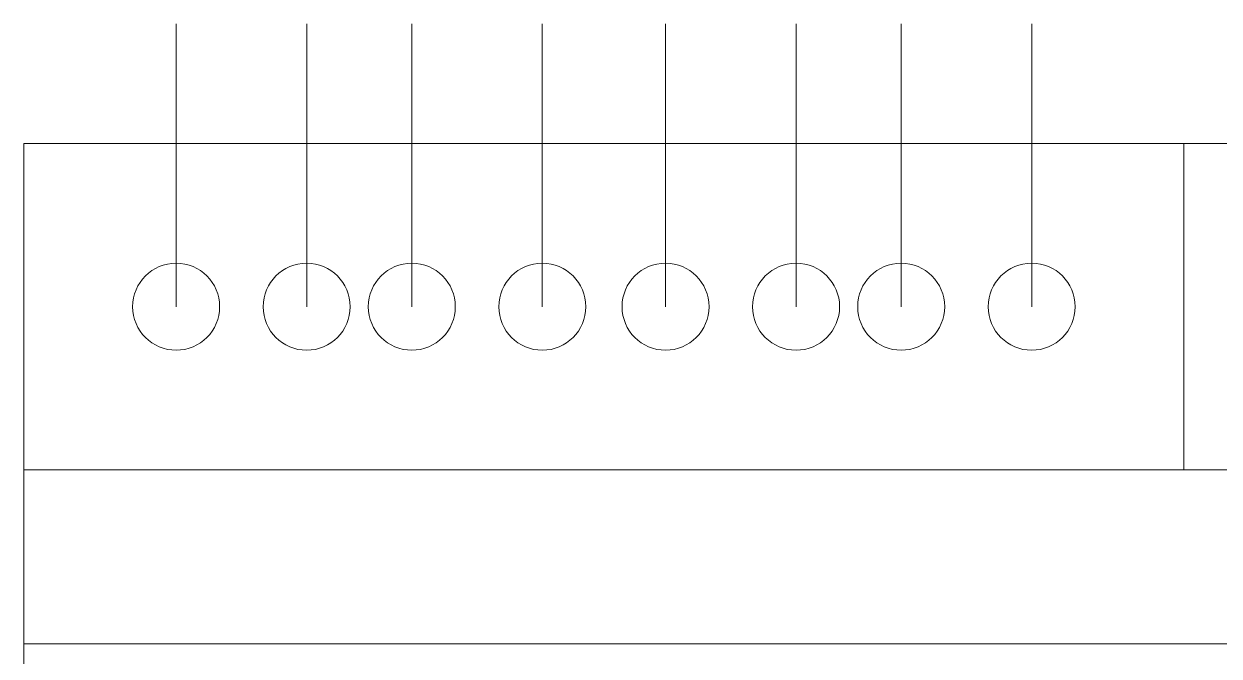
# Model space of a CAD drawing. Header units: millimetres. Extents: x 36 to 196, y -69 to 32.
# Drawn here: x 36 to 90.9, y 2.9 to 32 of the extents above; entities that cross this region are included whole.
import ezdxf

# ---------------------------------------------------------------- set-up
doc = ezdxf.new("R2010")
doc.units = ezdxf.units.MM
doc.header["$LTSCALE"] = 20
doc.layers.add('Ontwerplaag-1', color=7, linetype='Continuous')

msp = doc.modelspace()

# ---------------------------------------------------------------- linework, layer by layer
at = {"layer": 'Ontwerplaag-1', "color": 7, "linetype": 'Continuous', "lineweight": 5, "transparency": 33554687}
for p, q in [((43, 19), (43, 32)), ((49, 19), (49, 32)), ((53.833, 19), (53.833, 32)), ((59.833, 19), (59.833, 32)), ((65.5, 19), (65.5, 32)), ((71.5, 19), (71.5, 32)), ((76.333, 19), (76.333, 32)), ((82.333, 19), (82.333, 32)), ((36, 26.5), (196, 26.5)), ((36, 26.5), (36, -63.5)), ((36, 26.5), (196, 26.5)), ((36, 26.5), (36, -63.5)), ((89.333, 26.5), (89.333, 11.5)), ((196, 11.5), (36, 11.5)), ((36, 11.5), (36, 3.5)), ((196, 11.5), (36, 11.5)), ((36, 11.5), (36, 3.5)), ((36, 3.5), (196, 3.5)), ((36, 3.5), (196, 3.5))]:
    msp.add_line(p, q, dxfattribs=at)
for centre in [(43, 19), (49, 19), (53.833, 19), (59.833, 19), (65.5, 19), (71.5, 19), (76.333, 19), (82.333, 19)]:
    msp.add_circle(centre, 2, dxfattribs=at)

doc.saveas('drawing.dxf')
